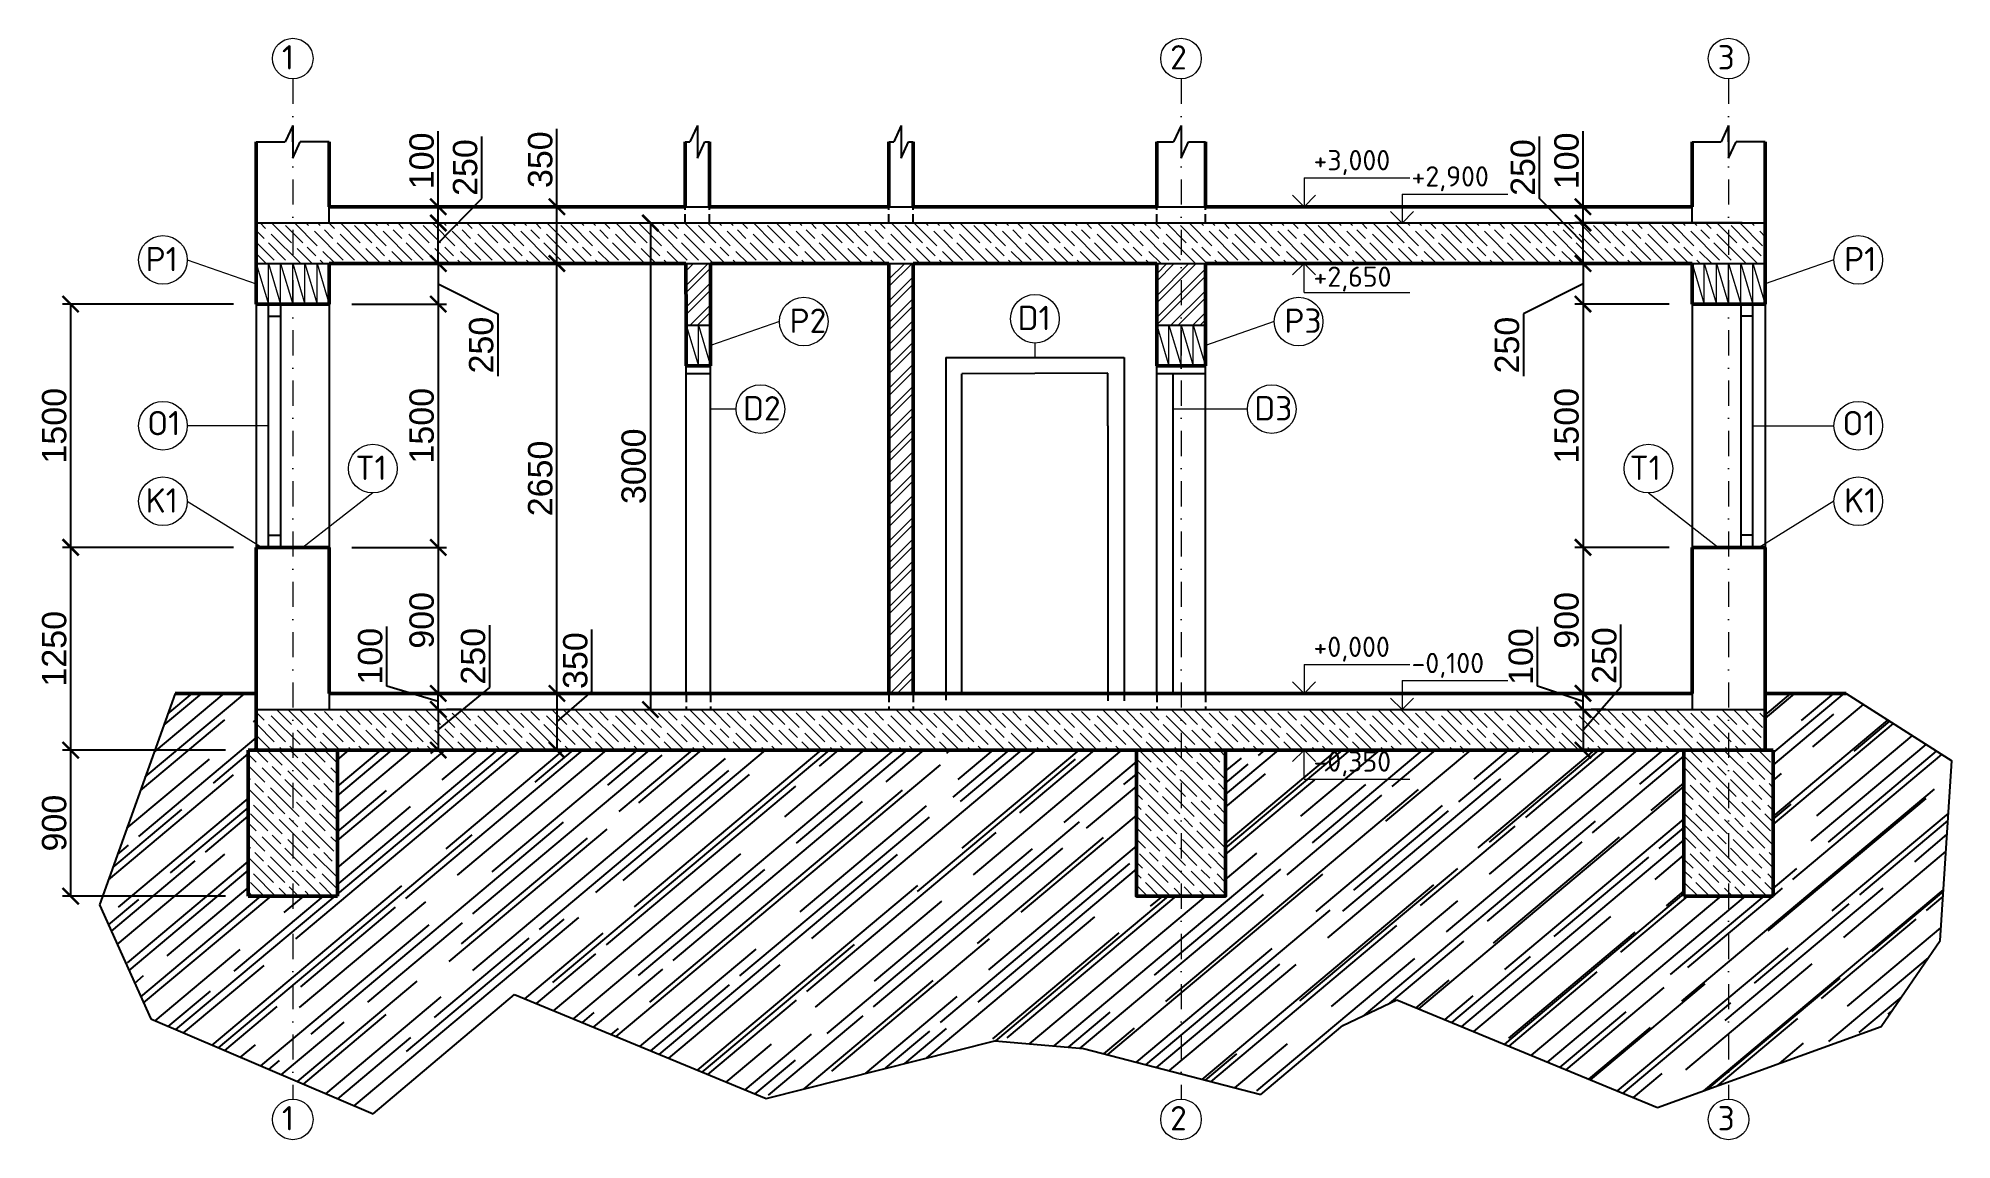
# Model space of a CAD drawing. Header units: millimetres. Extents: x -1344 to 10451, y -2752 to 4039.
import ezdxf

# ---------------------------------------------------------------- set-up
doc = ezdxf.new("R2010")
doc.units = ezdxf.units.MM
doc.header["$LTSCALE"] = 310
doc.linetypes.add('DASHDOT', pattern=[1, 0.5, -0.25, 0, -0.25])
doc.linetypes.add('HIDDEN', pattern=[0.375, 0.25, -0.125])
for name, color, linetype, lineweight in [('00 kóty', 6, 'Continuous', 13), ('00 popis', 7, 'Continuous', 13), ('00 tenká plná', 7, 'Continuous', 13), ('00 šrafy', 253, 'Continuous', 13), ('01 tenká čerchovaná', 7, 'DASHDOT', 13), ('01 tlustá plná', 90, 'Continuous', 25), ('01 tlustá čárkovaná', 130, 'HIDDEN', 25), ('01 velmi tlustá plná', 210, 'Continuous', 50)]:
    doc.layers.add(name, color=color, linetype=linetype, lineweight=lineweight)
doc.styles.add('ISOCPEUR', font='isocpeur.ttf')
doc.styles.add('koty', font='arial.ttf', dxfattribs={"height": 150})
doc.dimstyles.new('koty', dxfattribs={"dimscale": 40, "dimtxt": 150, "dimasz": 2.5, "dimexe": 1.25, "dimexo": 3.5, "dimtad": 1, "dimtxsty": 'koty', "dimblk": 'ARCHTICK', "dimcen": 2.5, "dimadec": 0, "dimazin": 0, "dimtfac": 1, "dimtmove": 0, "dimatfit": 3, "dimldrblk": 'ARCHTICK', "dimfxl": 1, "dimarcsym": 0})

# ---------------------------------------------------------------- blocks, each defined once
blk = doc.blocks.new('_ArchTick')
at = {"color": 0, "linetype": 'ByBlock', "const_width": 0.15}
blk.add_lwpolyline([(-0.5, -0.5), (0.5, 0.5)], dxfattribs=at)
blk = doc.blocks.new('*D10')
at = {"layer": '00 kóty', "color": 0, "lineweight": -2, "transparency": 16777216}
for p, q in [((2289, 2900), (2379, 2900)), ((2429, 2900), (2429, -100)), ((2289, -100), (2379, -100))]:
    blk.add_line(p, q, dxfattribs=at)
at = {"layer": 'Defpoints', "color": 0, "transparency": 16777216}
for p in [(2429, 2900), (2429, -100), (2429, -100)]:
    blk.add_point(p, dxfattribs=at)
at = {"layer": '00 kóty', "color": 0, "lineweight": -2, "transparency": 16777216, "xscale": 100, "yscale": 100, "zscale": 100}
for p, rotation in [((2429, 2900), 90), ((2429, -100), 270)]:
    blk.add_blockref('_ArchTick', p, dxfattribs=dict(at, rotation=rotation))
at = {"layer": '00 kóty', "color": 0, "transparency": 16777216, "insert": (2327, 1400), "char_height": 150, "attachment_point": 5, "rotation": 90, "style": 'koty'}
blk.add_mtext('3000', dxfattribs=at)
blk = doc.blocks.new('*D11')
at = {"layer": '00 kóty', "color": 0, "lineweight": -2, "transparency": 16777216}
for p, q in [((590, 2650), (1903, 2650)), ((1853, 0), (1853, 2650)), ((1993, 0), (1903, 0))]:
    blk.add_line(p, q, dxfattribs=at)
at = {"layer": 'Defpoints', "color": 0, "transparency": 16777216}
for p in [(450, 2650), (1853, 2650), (1853, 0)]:
    blk.add_point(p, dxfattribs=at)
at = {"layer": '00 kóty', "color": 0, "lineweight": -2, "transparency": 16777216, "xscale": 100, "yscale": 100, "zscale": 100}
for p, rotation in [((1853, 2650), 90), ((1853, 0), 270)]:
    blk.add_blockref('_ArchTick', p, dxfattribs=dict(at, rotation=rotation))
at = {"layer": '00 kóty', "color": 0, "transparency": 16777216, "insert": (1751, 1325), "char_height": 150, "attachment_point": 5, "rotation": 90, "style": 'koty'}
blk.add_mtext('2650', dxfattribs=at)
blk = doc.blocks.new('*D12')
at = {"layer": '00 kóty', "color": 0, "lineweight": -2, "transparency": 16777216}
for p, q in [((1853, 3000), (1853, 3481)), ((590, 3000), (1903, 3000)), ((1853, 2650), (1853, 3000)), ((1713, 2650), (1803, 2650))]:
    blk.add_line(p, q, dxfattribs=at)
at = {"layer": 'Defpoints', "color": 0, "transparency": 16777216}
for p in [(450, 3000), (1853, 3000), (1853, 2650)]:
    blk.add_point(p, dxfattribs=at)
at = {"layer": '00 kóty', "color": 0, "lineweight": -2, "transparency": 16777216, "xscale": 100, "yscale": 100, "zscale": 100}
for p, rotation in [((1853, 3000), 90), ((1853, 2650), 270)]:
    blk.add_blockref('_ArchTick', p, dxfattribs=dict(at, rotation=rotation))
at = {"layer": '00 kóty', "color": 0, "transparency": 16777216, "insert": (1751, 3290), "char_height": 150, "attachment_point": 5, "rotation": 90, "style": 'koty'}
blk.add_mtext('350', dxfattribs=at)
blk = doc.blocks.new('*D13')
at = {"layer": '00 kóty', "color": 0, "lineweight": -2, "transparency": 16777216}
for p, q in [((804, 45), (804, 412)), ((1122, -50), (804, 45)), ((1122, -100), (1122, 0)), ((982, 0), (1072, 0)), ((1262, -100), (1172, -100))]:
    blk.add_line(p, q, dxfattribs=at)
at = {"layer": 'Defpoints', "color": 0, "transparency": 16777216}
for p in [(1122, 0), (1122, 0), (1122, -100)]:
    blk.add_point(p, dxfattribs=at)
at = {"layer": '00 kóty', "color": 0, "lineweight": -2, "transparency": 16777216, "xscale": 100, "yscale": 100, "zscale": 100}
for p, rotation in [((1122, 0), 90), ((1122, -100), 270)]:
    blk.add_blockref('_ArchTick', p, dxfattribs=dict(at, rotation=rotation))
at = {"layer": '00 kóty', "color": 0, "transparency": 16777216, "insert": (703, 229), "char_height": 150, "attachment_point": 5, "rotation": 90, "style": 'koty'}
blk.add_mtext('100', dxfattribs=at)
blk = doc.blocks.new('*D14')
at = {"layer": '00 kóty', "color": 0, "lineweight": -2, "transparency": 16777216}
for p, q in [((1390, 3050), (1390, 3434)), ((1122, 2775), (1390, 3050)), ((140, 2900), (1172, 2900)), ((1122, 2650), (1122, 2900)), ((1262, 2650), (1172, 2650))]:
    blk.add_line(p, q, dxfattribs=at)
at = {"layer": 'Defpoints', "color": 0, "transparency": 16777216}
for p in [(0, 2900), (1122, 2900), (1122, 2650)]:
    blk.add_point(p, dxfattribs=at)
at = {"layer": '00 kóty', "color": 0, "lineweight": -2, "transparency": 16777216, "xscale": 100, "yscale": 100, "zscale": 100}
for p, rotation in [((1122, 2900), 90), ((1122, 2650), 270)]:
    blk.add_blockref('_ArchTick', p, dxfattribs=dict(at, rotation=rotation))
at = {"layer": '00 kóty', "color": 0, "transparency": 16777216, "insert": (1288, 3242), "char_height": 150, "attachment_point": 5, "rotation": 90, "style": 'koty'}
blk.add_mtext('250', dxfattribs=at)
blk = doc.blocks.new('*D15')
at = {"layer": '00 kóty', "color": 0, "lineweight": -2, "transparency": 16777216}
for p, q in [((1122, 3000), (1122, 3467)), ((590, 3000), (1172, 3000)), ((1122, 2900), (1122, 3000)), ((982, 2900), (1072, 2900))]:
    blk.add_line(p, q, dxfattribs=at)
at = {"layer": 'Defpoints', "color": 0, "transparency": 16777216}
for p in [(450, 3000), (1122, 3000), (1122, 2900)]:
    blk.add_point(p, dxfattribs=at)
at = {"layer": '00 kóty', "color": 0, "lineweight": -2, "transparency": 16777216, "xscale": 100, "yscale": 100, "zscale": 100}
for p, rotation in [((1122, 3000), 90), ((1122, 2900), 270)]:
    blk.add_blockref('_ArchTick', p, dxfattribs=dict(at, rotation=rotation))
at = {"layer": '00 kóty', "color": 0, "transparency": 16777216, "insert": (1020, 3283), "char_height": 150, "attachment_point": 5, "rotation": 90, "style": 'koty'}
blk.add_mtext('100', dxfattribs=at)
blk = doc.blocks.new('*D16')
at = {"layer": '00 kóty', "color": 0, "lineweight": -2, "transparency": 16777216}
for p, q in [((1122, 2650), (1122, 2400)), ((1262, 2650), (1172, 2650)), ((1122, 2525), (1489, 2339)), ((590, 2400), (1172, 2400)), ((1489, 2339), (1489, 1955))]:
    blk.add_line(p, q, dxfattribs=at)
at = {"layer": 'Defpoints', "color": 0, "transparency": 16777216}
for p in [(1122, 2650), (450, 2400), (1122, 2400)]:
    blk.add_point(p, dxfattribs=at)
at = {"layer": '00 kóty', "color": 0, "lineweight": -2, "transparency": 16777216, "xscale": 100, "yscale": 100, "zscale": 100}
for p, rotation in [((1122, 2650), 90), ((1122, 2400), 270)]:
    blk.add_blockref('_ArchTick', p, dxfattribs=dict(at, rotation=rotation))
at = {"layer": '00 kóty', "color": 0, "transparency": 16777216, "insert": (1387, 2147), "char_height": 150, "attachment_point": 5, "rotation": 90, "style": 'koty'}
blk.add_mtext('250', dxfattribs=at)
blk = doc.blocks.new('*D17')
at = {"layer": '00 kóty', "color": 0, "lineweight": -2, "transparency": 16777216}
for p, q in [((590, 2400), (1172, 2400)), ((1122, 2400), (1122, 900)), ((590, 900), (1172, 900))]:
    blk.add_line(p, q, dxfattribs=at)
at = {"layer": 'Defpoints', "color": 0, "transparency": 16777216}
for p in [(450, 2400), (450, 900), (1122, 900)]:
    blk.add_point(p, dxfattribs=at)
at = {"layer": '00 kóty', "color": 0, "lineweight": -2, "transparency": 16777216, "xscale": 100, "yscale": 100, "zscale": 100}
for p, rotation in [((1122, 2400), 90), ((1122, 900), 270)]:
    blk.add_blockref('_ArchTick', p, dxfattribs=dict(at, rotation=rotation))
at = {"layer": '00 kóty', "color": 0, "transparency": 16777216, "insert": (1020, 1650), "char_height": 150, "attachment_point": 5, "rotation": 90, "style": 'koty'}
blk.add_mtext('1500', dxfattribs=at)
blk = doc.blocks.new('*D18')
at = {"layer": '00 kóty', "color": 0, "lineweight": -2, "transparency": 16777216}
for p, q in [((590, 900), (1172, 900)), ((1122, 900), (1122, 0)), ((1262, 0), (1172, 0))]:
    blk.add_line(p, q, dxfattribs=at)
at = {"layer": 'Defpoints', "color": 0, "transparency": 16777216}
for p in [(450, 900), (1122, 0), (1122, 0)]:
    blk.add_point(p, dxfattribs=at)
at = {"layer": '00 kóty', "color": 0, "lineweight": -2, "transparency": 16777216, "xscale": 100, "yscale": 100, "zscale": 100}
for p, rotation in [((1122, 900), 90), ((1122, 0), 270)]:
    blk.add_blockref('_ArchTick', p, dxfattribs=dict(at, rotation=rotation))
at = {"layer": '00 kóty', "color": 0, "transparency": 16777216, "insert": (1020, 450), "char_height": 150, "attachment_point": 5, "rotation": 90, "style": 'koty'}
blk.add_mtext('900', dxfattribs=at)
blk = doc.blocks.new('*D19')
at = {"layer": '00 kóty', "color": 0, "lineweight": -2, "transparency": 16777216}
for p, q in [((7897, 44), (7897, 410)), ((8178, -50), (7897, 44)), ((8178, -100), (8178, 0)), ((8318, 0), (8228, 0)), ((8318, -100), (8228, -100))]:
    blk.add_line(p, q, dxfattribs=at)
at = {"layer": 'Defpoints', "color": 0, "transparency": 16777216}
for p in [(8178, 0), (8178, 0), (8178, -100)]:
    blk.add_point(p, dxfattribs=at)
at = {"layer": '00 kóty', "color": 0, "lineweight": -2, "transparency": 16777216, "xscale": 100, "yscale": 100, "zscale": 100}
for p, rotation in [((8178, 0), 90), ((8178, -100), 270)]:
    blk.add_blockref('_ArchTick', p, dxfattribs=dict(at, rotation=rotation))
at = {"layer": '00 kóty', "color": 0, "transparency": 16777216, "insert": (7795, 227), "char_height": 150, "attachment_point": 5, "rotation": 90, "style": 'koty'}
blk.add_mtext('100', dxfattribs=at)
blk = doc.blocks.new('*D20')
at = {"layer": '00 kóty', "color": 0, "lineweight": -2, "transparency": 16777216}
for p, q in [((7910, 3050), (7910, 3434)), ((8178, 2775), (7910, 3050)), ((9160, 2900), (8128, 2900)), ((8178, 2650), (8178, 2900)), ((8318, 2650), (8228, 2650))]:
    blk.add_line(p, q, dxfattribs=at)
at = {"layer": 'Defpoints', "color": 0, "transparency": 16777216}
for p in [(8178, 2900), (9300, 2900), (8178, 2650)]:
    blk.add_point(p, dxfattribs=at)
at = {"layer": '00 kóty', "color": 0, "lineweight": -2, "transparency": 16777216, "xscale": 100, "yscale": 100, "zscale": 100}
for p, rotation in [((8178, 2900), 90), ((8178, 2650), 270)]:
    blk.add_blockref('_ArchTick', p, dxfattribs=dict(at, rotation=rotation))
at = {"layer": '00 kóty', "color": 0, "transparency": 16777216, "insert": (7808, 3242), "char_height": 150, "attachment_point": 5, "rotation": 90, "style": 'koty'}
blk.add_mtext('250', dxfattribs=at)
blk = doc.blocks.new('*D21')
at = {"layer": '00 kóty', "color": 0, "lineweight": -2, "transparency": 16777216}
for p, q in [((8178, 3000), (8178, 3467)), ((8710, 3000), (8128, 3000)), ((8178, 2900), (8178, 3000)), ((8318, 2900), (8228, 2900))]:
    blk.add_line(p, q, dxfattribs=at)
at = {"layer": 'Defpoints', "color": 0, "transparency": 16777216}
for p in [(8178, 3000), (8850, 3000), (8178, 2900)]:
    blk.add_point(p, dxfattribs=at)
at = {"layer": '00 kóty', "color": 0, "lineweight": -2, "transparency": 16777216, "xscale": 100, "yscale": 100, "zscale": 100}
for p, rotation in [((8178, 3000), 90), ((8178, 2900), 270)]:
    blk.add_blockref('_ArchTick', p, dxfattribs=dict(at, rotation=rotation))
at = {"layer": '00 kóty', "color": 0, "transparency": 16777216, "insert": (8077, 3283), "char_height": 150, "attachment_point": 5, "rotation": 90, "style": 'koty'}
blk.add_mtext('100', dxfattribs=at)
blk = doc.blocks.new('*D22')
at = {"layer": '00 kóty', "color": 0, "lineweight": -2, "transparency": 16777216}
for p, q in [((8038, 2650), (8128, 2650)), ((8178, 2650), (8178, 2400)), ((8178, 2525), (7811, 2339)), ((8710, 2400), (8128, 2400)), ((7811, 2339), (7811, 1955))]:
    blk.add_line(p, q, dxfattribs=at)
at = {"layer": 'Defpoints', "color": 0, "transparency": 16777216}
for p in [(8178, 2650), (8178, 2400), (8850, 2400)]:
    blk.add_point(p, dxfattribs=at)
at = {"layer": '00 kóty', "color": 0, "lineweight": -2, "transparency": 16777216, "xscale": 100, "yscale": 100, "zscale": 100}
for p, rotation in [((8178, 2650), 90), ((8178, 2400), 270)]:
    blk.add_blockref('_ArchTick', p, dxfattribs=dict(at, rotation=rotation))
at = {"layer": '00 kóty', "color": 0, "transparency": 16777216, "insert": (7710, 2147), "char_height": 150, "attachment_point": 5, "rotation": 90, "style": 'koty'}
blk.add_mtext('250', dxfattribs=at)
blk = doc.blocks.new('*D23')
at = {"layer": '00 kóty', "color": 0, "lineweight": -2, "transparency": 16777216}
for p, q in [((8710, 2400), (8128, 2400)), ((8178, 2400), (8178, 900)), ((8710, 900), (8128, 900))]:
    blk.add_line(p, q, dxfattribs=at)
at = {"layer": 'Defpoints', "color": 0, "transparency": 16777216}
for p in [(8850, 2400), (8178, 900), (8850, 900)]:
    blk.add_point(p, dxfattribs=at)
at = {"layer": '00 kóty', "color": 0, "lineweight": -2, "transparency": 16777216, "xscale": 100, "yscale": 100, "zscale": 100}
for p, rotation in [((8178, 2400), 90), ((8178, 900), 270)]:
    blk.add_blockref('_ArchTick', p, dxfattribs=dict(at, rotation=rotation))
at = {"layer": '00 kóty', "color": 0, "transparency": 16777216, "insert": (8077, 1650), "char_height": 150, "attachment_point": 5, "rotation": 90, "style": 'koty'}
blk.add_mtext('1500', dxfattribs=at)
blk = doc.blocks.new('*D24')
at = {"layer": '00 kóty', "color": 0, "lineweight": -2, "transparency": 16777216}
for p, q in [((8710, 900), (8128, 900)), ((8178, 900), (8178, 0)), ((8038, 0), (8128, 0))]:
    blk.add_line(p, q, dxfattribs=at)
at = {"layer": 'Defpoints', "color": 0, "transparency": 16777216}
for p in [(8850, 900), (8178, 0), (8178, 0)]:
    blk.add_point(p, dxfattribs=at)
at = {"layer": '00 kóty', "color": 0, "lineweight": -2, "transparency": 16777216, "xscale": 100, "yscale": 100, "zscale": 100}
for p, rotation in [((8178, 900), 90), ((8178, 0), 270)]:
    blk.add_blockref('_ArchTick', p, dxfattribs=dict(at, rotation=rotation))
at = {"layer": '00 kóty', "color": 0, "transparency": 16777216, "insert": (8077, 450), "char_height": 150, "attachment_point": 5, "rotation": 90, "style": 'koty'}
blk.add_mtext('900', dxfattribs=at)
blk = doc.blocks.new('*D25')
at = {"layer": '00 kóty', "color": 0, "lineweight": -2, "transparency": 16777216}
for p, q in [((-190, -350), (-1194, -350)), ((-1144, -1250), (-1144, -350)), ((-190, -1250), (-1194, -1250))]:
    blk.add_line(p, q, dxfattribs=at)
at = {"layer": 'Defpoints', "color": 0, "transparency": 16777216}
for p in [(-1144, -350), (-50, -350), (-50, -1250)]:
    blk.add_point(p, dxfattribs=at)
at = {"layer": '00 kóty', "color": 0, "lineweight": -2, "transparency": 16777216, "xscale": 100, "yscale": 100, "zscale": 100}
for p, rotation in [((-1144, -350), 90), ((-1144, -1250), 270)]:
    blk.add_blockref('_ArchTick', p, dxfattribs=dict(at, rotation=rotation))
at = {"layer": '00 kóty', "color": 0, "transparency": 16777216, "insert": (-1245, -800), "char_height": 150, "attachment_point": 5, "rotation": 90, "style": 'koty'}
blk.add_mtext('900', dxfattribs=at)
blk = doc.blocks.new('*D26')
at = {"layer": '00 kóty', "color": 0, "lineweight": -2, "transparency": 16777216}
for p, q in [((-140, 900), (-1194, 900)), ((-1144, -350), (-1144, 900)), ((-190, -350), (-1194, -350))]:
    blk.add_line(p, q, dxfattribs=at)
at = {"layer": 'Defpoints', "color": 0, "transparency": 16777216}
for p in [(-1144, 900), (0, 900), (-50, -350)]:
    blk.add_point(p, dxfattribs=at)
at = {"layer": '00 kóty', "color": 0, "lineweight": -2, "transparency": 16777216, "xscale": 100, "yscale": 100, "zscale": 100}
for p, rotation in [((-1144, 900), 90), ((-1144, -350), 270)]:
    blk.add_blockref('_ArchTick', p, dxfattribs=dict(at, rotation=rotation))
at = {"layer": '00 kóty', "color": 0, "transparency": 16777216, "insert": (-1245, 275), "char_height": 150, "attachment_point": 5, "rotation": 90, "style": 'koty'}
blk.add_mtext('1250', dxfattribs=at)
blk = doc.blocks.new('*D27')
at = {"layer": '00 kóty', "color": 0, "lineweight": -2, "transparency": 16777216}
for p, q in [((-140, 2400), (-1194, 2400)), ((-1144, 900), (-1144, 2400)), ((-140, 900), (-1194, 900))]:
    blk.add_line(p, q, dxfattribs=at)
at = {"layer": 'Defpoints', "color": 0, "transparency": 16777216}
for p in [(-1144, 2400), (0, 2400), (0, 900)]:
    blk.add_point(p, dxfattribs=at)
at = {"layer": '00 kóty', "color": 0, "lineweight": -2, "transparency": 16777216, "xscale": 100, "yscale": 100, "zscale": 100}
for p, rotation in [((-1144, 2400), 90), ((-1144, 900), 270)]:
    blk.add_blockref('_ArchTick', p, dxfattribs=dict(at, rotation=rotation))
at = {"layer": '00 kóty', "color": 0, "transparency": 16777216, "insert": (-1245, 1650), "char_height": 150, "attachment_point": 5, "rotation": 90, "style": 'koty'}
blk.add_mtext('1500', dxfattribs=at)
blk = doc.blocks.new('VYSKOVA KOTA')
at = {"layer": '00 popis'}
for p, q in [((61883, 803), (61883, 624)), ((61883, 803), (62535, 803)), ((61883, 624), (61812, 695)), ((61883, 624), (61953, 695))]:
    blk.add_line(p, q, dxfattribs=at)
blk = doc.blocks.new('*D29')
at = {"layer": '00 kóty', "color": 0, "lineweight": -2, "transparency": 16777216}
for p, q in [((1439, 37), (1439, 420)), ((1122, -225), (1439, 37)), ((1122, -100), (1122, -350)), ((1262, -100), (1172, -100)), ((1226, -350), (1172, -350))]:
    blk.add_line(p, q, dxfattribs=at)
at = {"layer": 'Defpoints', "color": 0, "transparency": 16777216}
for p in [(1122, -100), (1086, -350), (1122, -350)]:
    blk.add_point(p, dxfattribs=at)
at = {"layer": '00 kóty', "color": 0, "lineweight": -2, "transparency": 16777216, "xscale": 100, "yscale": 100, "zscale": 100}
for p, rotation in [((1122, -100), 90), ((1122, -350), 270)]:
    blk.add_blockref('_ArchTick', p, dxfattribs=dict(at, rotation=rotation))
at = {"layer": '00 kóty', "color": 0, "transparency": 16777216, "insert": (1337, 229), "char_height": 150, "attachment_point": 5, "rotation": 90, "style": 'koty'}
blk.add_mtext('250', dxfattribs=at)
blk = doc.blocks.new('*D30')
at = {"layer": '00 kóty', "color": 0, "lineweight": -2, "transparency": 16777216}
for p, q in [((2068, 12), (2068, 393)), ((1853, -175), (2068, 12)), ((1853, 0), (1853, -350)), ((1993, 0), (1903, 0)), ((140, -350), (1903, -350))]:
    blk.add_line(p, q, dxfattribs=at)
at = {"layer": 'Defpoints', "color": 0, "transparency": 16777216}
for p in [(1853, 0), (0, -350), (1853, -350)]:
    blk.add_point(p, dxfattribs=at)
at = {"layer": '00 kóty', "color": 0, "lineweight": -2, "transparency": 16777216, "xscale": 100, "yscale": 100, "zscale": 100}
for p, rotation in [((1853, 0), 90), ((1853, -350), 270)]:
    blk.add_blockref('_ArchTick', p, dxfattribs=dict(at, rotation=rotation))
at = {"layer": '00 kóty', "color": 0, "transparency": 16777216, "insert": (1967, 202), "char_height": 150, "attachment_point": 5, "rotation": 90, "style": 'koty'}
blk.add_mtext('350', dxfattribs=at)
blk = doc.blocks.new('*D31')
at = {"layer": '00 kóty', "color": 0, "lineweight": -2, "transparency": 16777216}
for p, q in [((8412, 41), (8412, 425)), ((8178, -225), (8412, 41)), ((8178, -100), (8178, -350)), ((8318, -100), (8228, -100)), ((8660, -350), (8128, -350))]:
    blk.add_line(p, q, dxfattribs=at)
at = {"layer": 'Defpoints', "color": 0, "transparency": 16777216}
for p in [(8178, -100), (8178, -350), (8800, -350)]:
    blk.add_point(p, dxfattribs=at)
at = {"layer": '00 kóty', "color": 0, "lineweight": -2, "transparency": 16777216, "xscale": 100, "yscale": 100, "zscale": 100}
for p, rotation in [((8178, -100), 90), ((8178, -350), 270)]:
    blk.add_blockref('_ArchTick', p, dxfattribs=dict(at, rotation=rotation))
at = {"layer": '00 kóty', "color": 0, "transparency": 16777216, "insert": (8310, 233), "char_height": 150, "attachment_point": 5, "rotation": 90, "style": 'koty'}
blk.add_mtext('250', dxfattribs=at)

msp = doc.modelspace()

# ---------------------------------------------------------------- hatches: boundary and pattern name
at = {"layer": '00 šrafy'}
h = msp.add_hatch(dxfattribs=at)
h.set_pattern_fill('GOST_WOOD', color=256, scale=25, angle=45)
h.set_pattern_definition([(135, (4.29, 19.95), (106.066, 106.066), [250, -50]), (135, (75, 19.95), (106.066, 106.066), [150, -37.5, 75, -37.5]), (135, (163.39, 2.27), (106.066, 106.066), [250, -50])])
h.paths.add_polyline_path([(9304.286, 2900), (4.286, 2900), (0, 2650), (9300, 2650)])
h.paths.add_polyline_path([(9304.286, -100), (4.286, -100), (0, -350), (9300, -350)])
h = msp.add_hatch(dxfattribs=at)
h.set_pattern_fill('ANSI32', color=256, scale=10)
h.paths.add_polyline_path([(2800, 2650), (2650, 2650), (2650, 2270), (2800, 2270)])
h.paths.add_polyline_path([(4050, 2650), (3900, 2650), (3900, 0), (4050, 0)])
h.paths.add_polyline_path([(5850, 2650), (5550, 2650), (5550, 2270), (5850, 2270)])
h = msp.add_hatch(dxfattribs=at)
h.set_pattern_fill('GOST_WOOD', color=256, scale=25, angle=45)
h.paths.add_polyline_path([(500, -350), (0, -350), (-50, -350), (-50, -1250), (500, -1250)])
h.paths.add_polyline_path([(5975, -350), (5425, -350), (5425, -1250), (5975, -1250)])
h.paths.add_polyline_path([(9350, -350), (9300, -350), (8800, -350), (8800, -1250), (9350, -1250)])
at = {"layer": '01 tlustá plná'}
h = msp.add_hatch(dxfattribs=at)
h.set_pattern_fill('AR-RROOF', color=256, scale=10, angle=40)
h.paths.add_polyline_path([(5425, -350), (500, -350), (500, -1250), (-50, -1250), (-50, -350), (0, -350), (0, 0), (-500, 0), (-966.474, -1303.133), (-649.77, -2007.313), (719.977, -2592.811), (1590.915, -1856.983), (3142.767, -2497.866), (4552.102, -2141.82), (5098.418, -2189.292), (6191.048, -2474.129), (6697.776, -2046.874), (7030.315, -1888.631), (8637.591, -2553.251), (10015.256, -2054.786), (10379.466, -1524.673), (10450.724, -416.974), (9800, 0), (9300, 0), (9300, -350), (9350, -350), (9350, -1250), (8800, -1250), (8800, -350), (5975, -350), (5975, -1250), (5425, -1250)])

# ---------------------------------------------------------------- linework, layer by layer
at = {"layer": '00 popis'}
for p, q in [((-425, 2672.288), (0, 2525)), ((9725, 2672.288), (9300, 2525)), ((9725, 2672.288), (9300, 2525)), ((3225, 2292.288), (2800, 2145)), ((3225, 2292.288), (2800, 2145)), ((6275, 2292.288), (5850, 2145)), ((6275, 2292.288), (5850, 2145)), ((4800, 2159.306), (4800, 2070)), ((2957.629, 1752.426), (2800, 1752.426)), ((6108.881, 1752.426), (5650, 1752.426)), ((75, 1650), (-425, 1650)), ((9225, 1650), (9725, 1650)), ((-425, 1184.039), (37.186, 900)), ((718.426, 1235.587), (286.847, 900)), ((8581.574, 1235.587), (9013.153, 900)), ((9725, 1184.039), (9262.814, 900)), ((3900, 0), (4050, 0))]:
    msp.add_line(p, q, dxfattribs=at)
for centre, radius in [((225, 3913.773), 125), ((5700, 3913.773), 125), ((9075, 3913.773), 125), ((-575, 2672.288), 150), ((9875, 2672.288), 150), ((9875, 2672.288), 150), ((3375, 2292.288), 150), ((3375, 2292.288), 150), ((4800, 2309.306), 150), ((6425, 2292.288), 150), ((6425, 2292.288), 150), ((3107.629, 1752.426), 150), ((6258.881, 1752.426), 150), ((-575, 1650), 150), ((9875, 1650), 150), ((718.426, 1385.587), 150), ((8581.574, 1385.587), 150), ((-575, 1184.039), 150), ((9875, 1184.039), 150), ((225, -2627.011), 125), ((5700, -2627.011), 125), ((9075, -2627.011), 125)]:
    msp.add_circle(centre, radius, dxfattribs=at)
at = {"layer": '00 tenká plná'}
for p, q in [((0, 2650), (75, 2400)), ((75, 2400), (75, 2650)), ((75, 2650), (150, 2400)), ((150, 2400), (150, 2650)), ((150, 2650), (225, 2400)), ((225, 2400), (225, 2650)), ((225, 2650), (300, 2400)), ((300, 2400), (300, 2650)), ((300, 2650), (375, 2400)), ((375, 2400), (375, 2650)), ((375, 2650), (450, 2400)), ((8850, 2650), (8925, 2400)), ((8925, 2400), (8925, 2650)), ((8925, 2650), (9000, 2400)), ((9000, 2400), (9000, 2650)), ((9000, 2650), (9075, 2400)), ((9075, 2400), (9075, 2650)), ((9075, 2650), (9150, 2400)), ((9150, 2400), (9150, 2650)), ((9150, 2650), (9225, 2400)), ((9225, 2400), (9225, 2650)), ((9225, 2650), (9300, 2400)), ((2650, 2270), (2725, 2020)), ((2725, 2020), (2725, 2270)), ((2725, 2270), (2800, 2020)), ((5550, 2270), (5625, 2020)), ((5625, 2020), (5625, 2270)), ((5625, 2270), (5700, 2020)), ((5700, 2020), (5700, 2270)), ((5700, 2270), (5775, 2020)), ((5775, 2020), (5775, 2270)), ((5775, 2270), (5850, 2020))]:
    msp.add_line(p, q, dxfattribs=at)
at = {"layer": '01 tenká čerchovaná'}
for p, q in [((225, 3788.773), (225, -2502.011)), ((5700, 3788.773), (5700, -2502.011)), ((9075, 3788.773), (9075, -2502.011))]:
    msp.add_line(p, q, dxfattribs=at)
at = {"layer": '01 tlustá plná'}
for p, q in [((225, 3500), (178.995, 3400)), ((225, 3400), (225, 3500)), ((225, 3500), (225, 3300)), ((2718.85, 3500), (2672.846, 3400)), ((2718.85, 3500), (2718.85, 3300)), ((3975, 3500), (3928.995, 3400)), ((3975, 3500), (3975, 3300)), ((5700, 3500), (5653.995, 3400)), ((5700, 3500), (5700, 3300)), ((9075, 3500), (9028.995, 3400)), ((9075, 3400), (9075, 3500)), ((9075, 3500), (9075, 3300)), ((0, 3400), (178.995, 3400)), ((225, 3300), (271.005, 3400)), ((450, 3400), (271.005, 3400)), ((2643.85, 3400), (2672.846, 3400)), ((2718.85, 3300), (2764.855, 3400)), ((2764.855, 3400), (2793.85, 3400)), ((3900, 3400), (3928.995, 3400)), ((3975, 3300), (4021.005, 3400)), ((4021.005, 3400), (4050, 3400)), ((5550, 3400), (5653.995, 3400)), ((5700, 3300), (5746.005, 3400)), ((5746.005, 3400), (5850, 3400)), ((8850, 3400), (9028.995, 3400)), ((9075, 3300), (9121.005, 3400)), ((9300, 3400), (9121.005, 3400)), ((450, 2900), (450, 3000)), ((2643.85, 3000), (2793.85, 3000)), ((3900, 3000), (4050, 3000)), ((5550, 3000), (5850, 3000)), ((8850, 2900), (8850, 3000)), ((0, 2900), (9300, 2900)), ((0, 2650), (450, 2650)), ((2646.799, 2650), (2800, 2650)), ((3900, 2650), (4050, 2650)), ((5550, 2650), (5850, 2650)), ((8850, 2650), (9300, 2650)), ((0, 2400), (0, 900)), ((450, 2400), (450, 900)), ((8850, 2400), (8850, 900)), ((9300, 2400), (9300, 900)), ((75, 2325), (150, 2325)), ((2650, 2270), (2800, 2270)), ((5550, 2270), (5850, 2270)), ((9225, 2325), (9150, 2325)), ((2650, 0), (2650, 2020)), ((2800, 0), (2800, 2020)), ((4250, 2070), (4250, -42.233)), ((4250, 2070), (5350, 2070)), ((5350, 2070), (5350, -45.19)), ((5550, 0), (5550, 2020)), ((5850, 0), (5850, 2020)), ((2800, 1970), (2650, 1970)), ((5250, 1974.81), (4350, 1970)), ((4350, 0), (4350, 1970)), ((5250, 1650), (5250, 1974.81)), ((5850, 1970), (5550, 1970)), ((5650, 1970), (5650, 0)), ((5250, 1650), (5250, -45.597)), ((75, 975), (150, 975)), ((9225, 975), (9150, 975)), ((-500, 0), (-966.474, -1303.133)), ((450, 0), (450, -100)), ((8850, 0), (8850, -100)), ((9800, 0), (10450.724, -416.974)), ((0, -100), (9300, -100)), ((10379.466, -1524.673), (10450.724, -416.974)), ((-966.474, -1303.133), (-649.77, -2007.313)), ((10015.256, -2054.786), (10379.466, -1524.673)), ((719.977, -2592.811), (1590.915, -1856.983)), ((1590.915, -1856.983), (3142.767, -2497.866)), ((6697.776, -2046.874), (7030.315, -1888.631)), ((7030.315, -1888.631), (8637.591, -2553.251)), ((-649.77, -2007.313), (719.977, -2592.811)), ((6191.048, -2474.129), (6697.776, -2046.874)), ((8637.591, -2553.251), (10015.256, -2054.786)), ((3142.767, -2497.866), (4552.102, -2141.82)), ((4552.102, -2141.82), (5098.418, -2189.292)), ((5098.418, -2189.292), (6191.048, -2474.129))]:
    msp.add_line(p, q, dxfattribs=at)
for points in [[(75, 2400), (150, 2400), (150, 900), (75, 900)], [(9225, 2400), (9150, 2400), (9150, 900), (9225, 900)]]:
    msp.add_lwpolyline(points, close=True, dxfattribs=at)
at = {"layer": '01 tlustá čárkovaná', "ltscale": 0.7}
for p, q in [((2643.85, 2900), (2643.85, 3000)), ((2793.85, 2900), (2793.85, 3000)), ((3900, 2900), (3900, 3000)), ((4050, 2900), (4050, 3000)), ((5550, 2900), (5550, 3000)), ((5850, 2900), (5850, 3000)), ((2650, 0), (2650, -100)), ((2800, 0), (2800, -100)), ((3900, 0), (3900, -100)), ((4050, 0), (4050, -100)), ((5550, 0), (5550, -100)), ((5850, 0), (5850, -100))]:
    msp.add_line(p, q, dxfattribs=at)
at = {"layer": '01 velmi tlustá plná'}
for p, q in [((0, 3000), (0, 3400)), ((450, 3400), (450, 3000)), ((450, 3000), (450, 3400)), ((2643.85, 3000), (2643.85, 3400)), ((2793.85, 3400), (2793.85, 3000)), ((3900, 3000), (3900, 3400)), ((4050, 3400), (4050, 3000)), ((5550, 3000), (5550, 3400)), ((5850, 3400), (5850, 3000)), ((8850, 3400), (8850, 3000)), ((9300, 3000), (9300, 3400)), ((0, 3000), (0, 2650)), ((450, 3000), (2643.85, 3000)), ((2793.85, 3000), (3900, 3000)), ((4050, 3000), (5550, 3000)), ((5850, 3000), (8850, 3000)), ((9300, 3000), (9300, 2650)), ((0, 2650), (0, 2400)), ((450, 2400), (450, 2650)), ((450, 2650), (2646.799, 2650)), ((2650, 2270), (2646.799, 2650)), ((2800, 2270), (2800, 2650)), ((2800, 2650), (3900, 2650)), ((3900, 0), (3900, 2650)), ((4050, 0), (4050, 2650)), ((4050, 2650), (5550, 2650)), ((5550, 2270), (5550, 2650)), ((5850, 2270), (5850, 2650)), ((5850, 2650), (8850, 2650)), ((8850, 2400), (8850, 2650)), ((9300, 2650), (9300, 2400)), ((0, 2400), (450, 2400)), ((9300, 2400), (8850, 2400)), ((2650, 2020), (2650, 2270)), ((2800, 2020), (2800, 2270)), ((5550, 2270), (5550, 2020)), ((5850, 2020), (5850, 2270)), ((2650, 2020), (2800, 2020)), ((5550, 2020), (5850, 2020)), ((0, 0), (0, 900)), ((0, 900), (450, 900)), ((450, 0), (450, 900)), ((8850, 0), (8850, 900)), ((9300, 900), (8850, 900)), ((9300, 0), (9300, 900)), ((0, 0), (-500, 0)), ((0, 0), (0, -350)), ((450, 0), (8850, 0)), ((9300, 0), (9300, -350)), ((9300, 0), (9800, 0)), ((-50, -1250), (-50, -350)), ((-50, -350), (0, -350)), ((0, -350), (9300, -350)), ((500, -350), (500, -1250)), ((8800, -350), (8800, -1250)), ((9350, -350), (9300, -350)), ((9350, -1250), (9350, -350)), ((500, -1250), (-50, -1250)), ((8800, -1250), (9350, -1250))]:
    msp.add_line(p, q, dxfattribs=at)
msp.add_lwpolyline([(5425, -350), (5975, -350), (5975, -1250), (5425, -1250)], close=True, dxfattribs=at)

# ---------------------------------------------------------------- block references
at = {"layer": '00 popis'}
for p in [(-55424.579, 2375.535), (-54820.47, 2275.535), (-55424.579, -624.465), (-54820.47, -724.465)]:
    msp.add_blockref('VYSKOVA KOTA', p, dxfattribs=at)
at = {"layer": '00 popis', "xscale": -1, "rotation": 180}
for p in [(-55424.579, 3274.465), (-55424.579, 274.465)]:
    msp.add_blockref('VYSKOVA KOTA', p, dxfattribs=at)

# ---------------------------------------------------------------- texts
at = {"linetype": 'Continuous', "lineweight": 30, "style": 'ISOCPEUR'}
for s, p in [('1', (158.099, 3846.463)), ('2', (5633.099, 3846.463)), ('3', (9008.099, 3846.463)), ('1', (158.099, -2694.32)), ('2', (5633.099, -2694.32)), ('3', (9008.099, -2694.32))]:
    msp.add_text(s, height=150, dxfattribs=at).set_placement(p)
at = {"layer": '00 popis', "linetype": 'Continuous', "lineweight": 30, "style": 'ISOCPEUR'}
for s, height, p in [('+3,000', 125, (6516.844, 3224.66)), ('+2,900', 125, (7120.954, 3124.66)), ('P1', 150, (-682.37, 2602.473)), ('P1', 150, (9787.37, 2602.473)), ('P1', 150, (9787.37, 2602.473)), ('+2,650', 125, (6516.844, 2506.478)), ('P2', 150, (3287.37, 2222.473)), ('D1', 150, (4692.63, 2239.492)), ('P3', 150, (6337.37, 2222.473)), ('D2', 150, (3000.259, 1682.611)), ('D3', 150, (6151.511, 1682.611)), ('O1', 150, (-672.21, 1591.071)), ('O1', 150, (9777.21, 1591.071)), ('T1', 150, (611.056, 1315.773)), ('T1', 150, (8464.788, 1315.773)), ('K1', 150, (-682.37, 1114.224)), ('K1', 150, (9787.37, 1114.224)), ('+0,000', 125, (6516.844, 224.66)), ('-0,100', 125, (7120.954, 124.66)), ('-0,350', 125, (6516.844, -482.514))]:
    msp.add_text(s, height=height, dxfattribs=at).set_placement(p)

# ---------------------------------------------------------------- dimensions: what is measured, and where the dimension line sits
at = {"layer": '00 kóty'}
for base, p1, p2, picture, middle in [((1121.563, 2900), (1121.563, 2650), (0, 2900), '*D14', (1389.951, 3075.285)), ((8178.437, 2900), (8178.437, 2650), (9300, 2900), '*D20', (7910.049, 3075.285)), ((1121.563, 2400), (1121.563, 2650), (450, 2400), '*D16', (1488.702, 2313.798)), ((8178.437, 2400), (8178.437, 2650), (8850, 2400), '*D22', (7811.298, 2313.798)), ((1852.625, -350), (1852.625, 0), (0, -350), '*D30', (2068.399, 36.907)), ((1121.563, -350), (1121.563, -100), (1086.279, -350), '*D29', (1438.821, 61.907)), ((8178.437, 0), (8178.437, -100), (8178.437, 0), '*D19', (7897.082, 68.63)), ((8178.437, -350), (8178.437, -100), (8800, -350), '*D31', (8411.719, 66.197))]:
    dim = msp.add_linear_dim(base=base, p1=p1, p2=p2, angle=90, dimstyle='koty', override={"dimtmove": 1}, dxfattribs=at)
    dim.commit()
    dim.dimension.update_dxf_attribs({"geometry": picture, "text_midpoint": middle, "dimtype": 160})
for base, p1, p2, picture, middle in [((1852.625, 3000), (1852.625, 2650), (450, 3000), '*D12', (1750.988, 3290.399)), ((1121.563, 3000), (1121.563, 2900), (450, 3000), '*D15', (1019.977, 3283.39)), ((8178.437, 3000), (8178.437, 2900), (8850, 3000), '*D21', (8076.851, 3283.39)), ((2428.848, -100), (2428.848, 2900), (2428.848, -100), '*D10', (2327.211, 1400)), ((1852.625, 2650), (1852.625, 0), (450, 2650), '*D11', (1751.039, 1325)), ((-1143.763, -350), (-50, -1250), (-50, -350), '*D25', (-1245.349, -800))]:
    dim = msp.add_linear_dim(base=base, p1=p1, p2=p2, angle=90, dimstyle='koty', dxfattribs=at)
    dim.commit()
    dim.dimension.update_dxf_attribs({"geometry": picture, "text_midpoint": middle})
for base, p1, p2, picture, middle in [((-1143.763, 2400), (0, 900), (0, 2400), '*D27', (-1245.349, 1650)), ((1121.563, 900), (450, 2400), (450, 900), '*D17', (1019.977, 1650)), ((8178.437, 900), (8850, 2400), (8850, 900), '*D23', (8076.851, 1650)), ((-1143.763, 900), (-50, -350), (0, 900), '*D26', (-1245.349, 275)), ((1121.563, 0), (450, 900), (1121.563, 0), '*D18', (1019.977, 450)), ((8178.437, 0), (8850, 900), (8178.437, 0), '*D24', (8076.851, 450)), ((1121.563, 0), (1121.563, -100), (1121.563, 0), '*D13', (702.719, 70.177))]:
    dim = msp.add_linear_dim(base=base, p1=p1, p2=p2, angle=90, dimstyle='koty', override={"dimtmove": 1}, dxfattribs=at)
    dim.commit()
    dim.dimension.update_dxf_attribs({"geometry": picture, "text_midpoint": middle})

doc.saveas('drawing.dxf')
